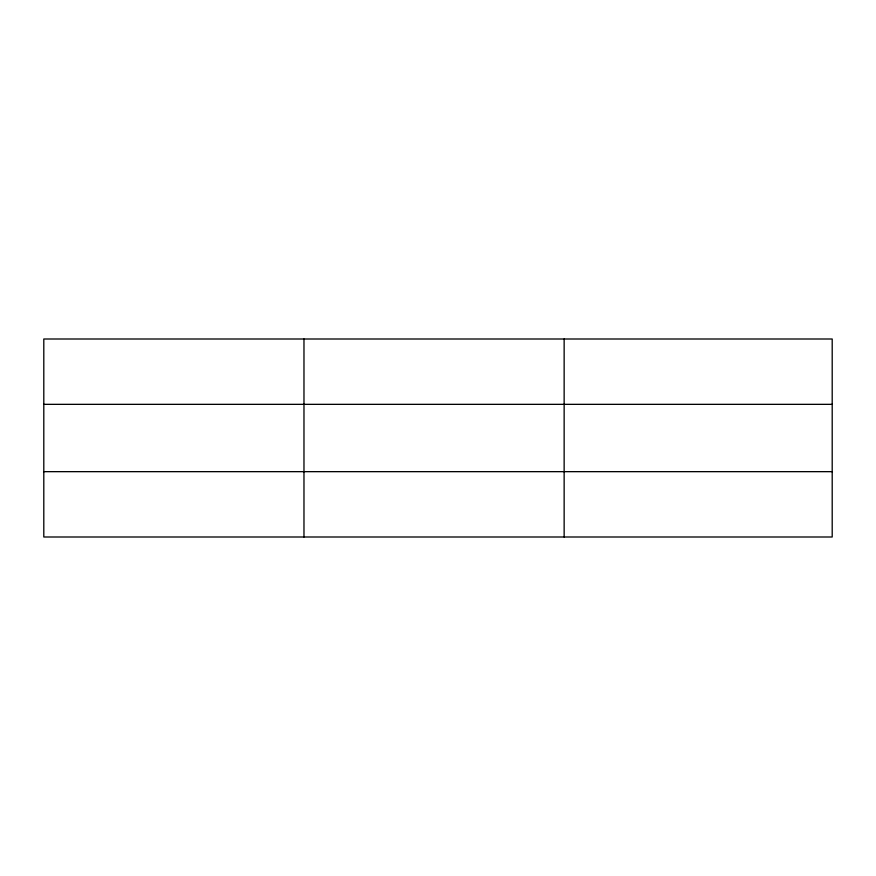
<?xml version="1.0" encoding="UTF-8"?>
<svg xmlns="http://www.w3.org/2000/svg" width="876" height="876" viewBox="0 0 876 876"><rect width="100%" height="100%" fill="white"/><g stroke="black" fill="none" stroke-linecap="round" stroke-linejoin="round"><path stroke-width="1.31" d="M303.972 339.001L303.972 536.999M564.144 339.001L564.144 536.999M832.2 471.66L832.2 536.999L43.8 536.999L43.8 339.001L832.2 339.001L832.2 471.66L43.8 471.66M43.8 404.34L832.2 404.34"/></g></svg>
